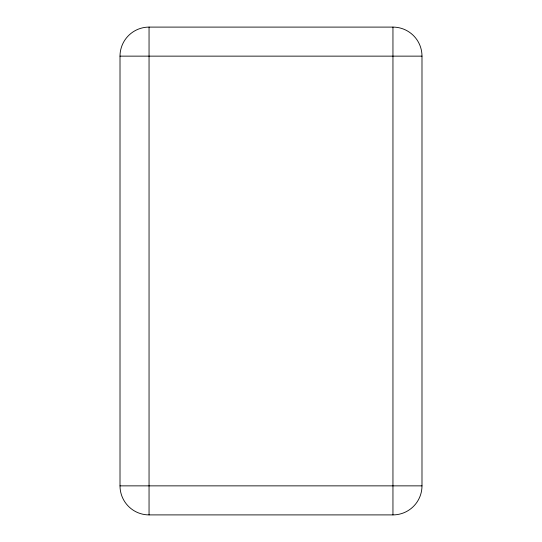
<?xml version="1.0" encoding="UTF-8"?>
<svg xmlns="http://www.w3.org/2000/svg" width="542" height="542" viewBox="0 0 542 542"><rect width="100%" height="100%" fill="white"/><g stroke="black" fill="none" stroke-linecap="round" stroke-linejoin="round"><path stroke-width="0.81" d="M149.05 27.1L392.95 27.1A29.038 29.038 0 0 1 421.988 56.138L421.988 485.862A29.038 29.038 0 0 1 392.95 514.9L149.05 514.9A29.038 29.038 0 0 1 120.012 485.862L120.012 56.138A29.038 29.038 0 0 1 149.05 27.1L149.05 514.9M120.012 56.138L421.988 56.138M120.012 485.862L421.988 485.862M392.95 27.1L392.95 514.9"/></g></svg>
